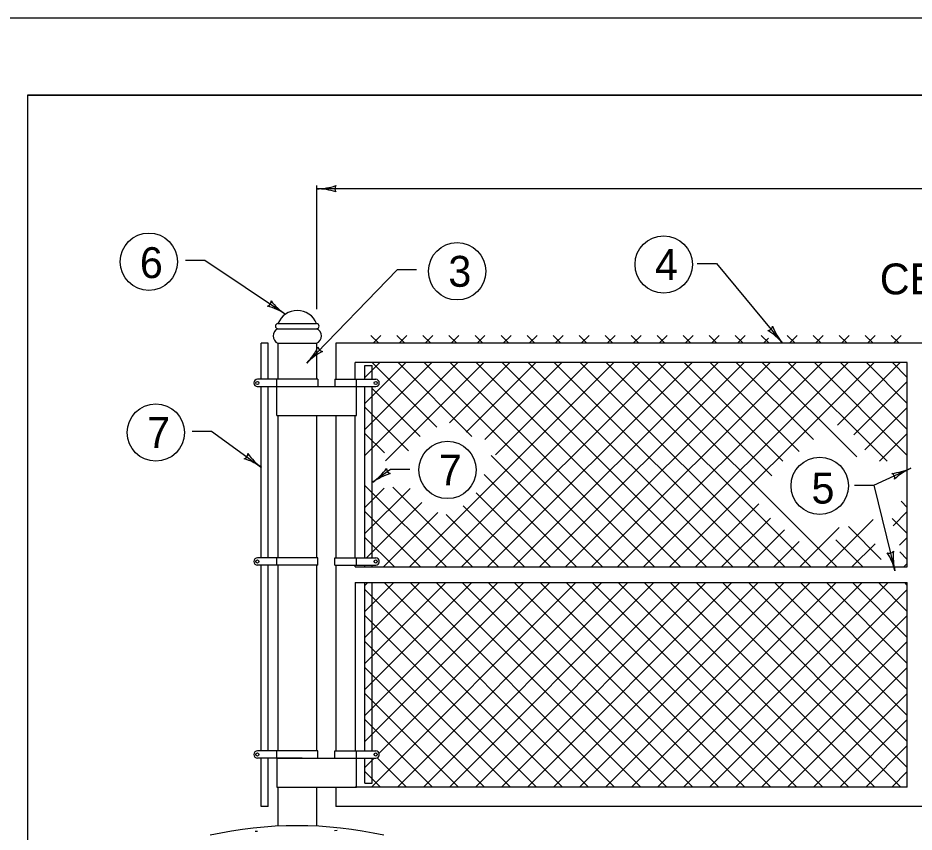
# Model space of a CAD drawing. Extents: x 997.6 to 1036.7, y 998.9 to 1022.7.
# Drawn here: x 1006.94 to 1012.74, y 1016.73 to 1022 of the extents above; entities that cross this region are included whole.
import ezdxf

# ---------------------------------------------------------------- set-up
doc = ezdxf.new("R2010")
doc.units = 0
for name, color, linetype in [('Level 1', 7, 'Continuous'), ('Level 10', 7, 'Continuous'), ('Level 11', 7, 'Continuous'), ('Level 14', 7, 'Continuous')]:
    doc.layers.add(name, color=color, linetype=linetype)

msp = doc.modelspace()

# ---------------------------------------------------------------- linework, layer by layer
at = {"layer": 'Level 1'}
for p, q in [((1008.8714, 1020.9153), (1008.8714, 1020.1146)), ((1016.0548, 1020.8932), (1008.8714, 1020.8932)), ((1008.022, 1020.4311), (1008.147, 1020.4311)), ((1008.147, 1020.4311), (1008.6695, 1020.0809)), ((1011.3346, 1020.4091), (1011.4596, 1020.4091)), ((1011.4596, 1020.4091), (1011.8879, 1019.8933)), ((1009.3929, 1020.3688), (1008.8083, 1019.7646)), ((1009.5179, 1020.3688), (1009.3929, 1020.3688)), ((1008.6214, 1020.0199), (1008.8714, 1020.0199)), ((1008.6214, 1019.9869), (1008.8714, 1019.9869)), ((1009.2233, 1019.9437), (1009.2738, 1019.8932)), ((1009.2374, 1019.8932), (1009.2879, 1019.9437)), ((1009.3918, 1019.9437), (1009.4423, 1019.8932)), ((1009.4058, 1019.8932), (1009.4563, 1019.9437)), ((1009.5603, 1019.9437), (1009.6108, 1019.8932)), ((1009.5743, 1019.8932), (1009.6248, 1019.9437)), ((1009.7287, 1019.9437), (1009.7792, 1019.8932)), ((1009.7428, 1019.8932), (1009.7933, 1019.9437)), ((1009.8972, 1019.9437), (1009.9477, 1019.8932)), ((1009.9112, 1019.8932), (1009.9617, 1019.9437)), ((1010.0656, 1019.9437), (1010.1161, 1019.8932)), ((1010.0797, 1019.8932), (1010.1302, 1019.9437)), ((1010.2341, 1019.9437), (1010.2846, 1019.8932)), ((1010.2481, 1019.8932), (1010.2986, 1019.9437)), ((1010.4025, 1019.9437), (1010.453, 1019.8932)), ((1010.4165, 1019.8932), (1010.467, 1019.9437)), ((1010.5709, 1019.9437), (1010.6214, 1019.8932)), ((1010.585, 1019.8932), (1010.6355, 1019.9437)), ((1010.7394, 1019.9437), (1010.7899, 1019.8932)), ((1010.7534, 1019.8932), (1010.8039, 1019.9437)), ((1010.9078, 1019.9437), (1010.9583, 1019.8932)), ((1010.9219, 1019.8932), (1010.9724, 1019.9437)), ((1011.0763, 1019.9437), (1011.1268, 1019.8932)), ((1011.0903, 1019.8932), (1011.1408, 1019.9437)), ((1011.2448, 1019.9437), (1011.2953, 1019.8932)), ((1011.2588, 1019.8932), (1011.3093, 1019.9437)), ((1011.4132, 1019.9437), (1011.4637, 1019.8932)), ((1011.4273, 1019.8932), (1011.4778, 1019.9437)), ((1011.5817, 1019.9437), (1011.6322, 1019.8932)), ((1011.5957, 1019.8932), (1011.6462, 1019.9437)), ((1011.7501, 1019.9437), (1011.8006, 1019.8932)), ((1011.7641, 1019.8932), (1011.7974, 1019.9265)), ((1011.9185, 1019.9437), (1011.969, 1019.8932)), ((1011.9325, 1019.8932), (1011.983, 1019.9437)), ((1012.087, 1019.9437), (1012.1375, 1019.8932)), ((1012.101, 1019.8932), (1012.1515, 1019.9437)), ((1012.2554, 1019.9437), (1012.3059, 1019.8932)), ((1012.2694, 1019.8932), (1012.3199, 1019.9437)), ((1012.4238, 1019.9437), (1012.4743, 1019.8932)), ((1012.4379, 1019.8932), (1012.4884, 1019.9437)), ((1012.5923, 1019.9437), (1012.6428, 1019.8932)), ((1012.6063, 1019.8932), (1012.6568, 1019.9437)), ((1008.512, 1019.6593), (1008.512, 1019.8932)), ((1008.5589, 1019.8932), (1008.512, 1019.8932)), ((1008.5589, 1019.6593), (1008.5589, 1019.8932)), ((1008.6214, 1019.8932), (1008.6214, 1019.6593)), ((1008.6214, 1019.8932), (1008.8714, 1019.8932)), ((1008.8714, 1019.8932), (1008.8714, 1019.6593)), ((1016.4964, 1019.8932), (1008.9964, 1019.8932)), ((1008.9964, 1019.8932), (1008.9964, 1019.6593)), ((1009.1214, 1019.6593), (1009.1214, 1019.7682)), ((1012.6957, 1019.7682), (1009.1214, 1019.7682)), ((1009.1839, 1019.6713), (1009.2808, 1019.7682)), ((1009.1839, 1019.5028), (1009.4493, 1019.7682)), ((1009.1839, 1019.3343), (1009.6178, 1019.7682)), ((1009.1839, 1019.1659), (1009.7862, 1019.7682)), ((1009.1839, 1019.6593), (1009.1839, 1019.7486)), ((1009.1839, 1019.7486), (1009.2308, 1019.7486)), ((1009.2304, 1019.7682), (1009.6493, 1019.3493)), ((1009.2308, 1019.6593), (1009.2308, 1019.7486)), ((1009.3174, 1019.1309), (1009.9547, 1019.7682)), ((1009.3988, 1019.7682), (1009.8773, 1019.2898)), ((1009.4727, 1018.4439), (1010.7969, 1019.7682)), ((1009.5673, 1019.7682), (1010.8916, 1018.4439)), ((1009.6411, 1018.4439), (1010.9653, 1019.7682)), ((1009.7324, 1019.3775), (1010.1231, 1019.7682)), ((1009.7358, 1019.7682), (1011.06, 1018.4439)), ((1009.8095, 1018.4439), (1011.1338, 1019.7682)), ((1009.8407, 1019.3173), (1010.2915, 1019.7682)), ((1009.9042, 1019.7682), (1011.2284, 1018.4439)), ((1009.9608, 1019.269), (1010.46, 1019.7682)), ((1009.978, 1018.4439), (1011.3023, 1019.7682)), ((1010.0307, 1019.1704), (1010.6284, 1019.7682)), ((1010.0727, 1019.7682), (1011.3969, 1018.4439)), ((1010.1464, 1018.4439), (1011.4707, 1019.7682)), ((1010.2411, 1019.7682), (1011.5653, 1018.4439)), ((1010.3148, 1018.4439), (1011.6391, 1019.7682)), ((1010.4096, 1019.7682), (1011.7338, 1018.4439)), ((1010.4833, 1018.4439), (1011.8075, 1019.7682)), ((1010.578, 1019.7682), (1011.9023, 1018.4439)), ((1010.6518, 1018.4439), (1011.976, 1019.7682)), ((1010.7464, 1019.7682), (1012.0707, 1018.4439)), ((1010.8202, 1018.4439), (1012.1444, 1019.7682)), ((1010.9149, 1019.7682), (1012.2392, 1018.4439)), ((1010.9887, 1018.4439), (1012.3129, 1019.7682)), ((1011.0833, 1019.7682), (1011.8181, 1019.0334)), ((1011.1571, 1018.4439), (1012.4813, 1019.7682)), ((1011.2518, 1019.7682), (1011.8903, 1019.1296)), ((1011.4203, 1019.7682), (1011.9967, 1019.1918)), ((1011.5887, 1019.7682), (1012.0883, 1019.2687)), ((1011.7572, 1019.7682), (1012.3692, 1019.1563)), ((1011.9256, 1019.7682), (1012.5645, 1019.1293)), ((1012.094, 1019.7682), (1012.6957, 1019.1665)), ((1012.2433, 1019.3618), (1012.6498, 1019.7682)), ((1012.2625, 1019.7682), (1012.6957, 1019.335)), ((1012.4309, 1019.7682), (1012.6957, 1019.5034)), ((1012.5993, 1019.7682), (1012.6957, 1019.6718)), ((1012.6957, 1018.4439), (1012.6957, 1019.7682)), ((1008.8789, 1019.6593), (1008.4885, 1019.6593)), ((1008.6139, 1019.6124), (1008.6139, 1019.6593)), ((1008.8789, 1019.6593), (1008.8789, 1019.6124)), ((1008.9889, 1019.6593), (1009.2543, 1019.6593)), ((1008.9889, 1019.6593), (1008.9889, 1019.6124)), ((1009.1289, 1019.6124), (1009.1289, 1019.6593)), ((1012.3497, 1019.2996), (1012.6957, 1019.6456)), ((1008.4875, 1019.6124), (1008.9964, 1019.6124)), ((1008.512, 1018.5028), (1008.512, 1019.6124)), ((1008.5589, 1018.5028), (1008.5589, 1019.6124)), ((1008.6139, 1019.4249), (1008.6139, 1019.6124)), ((1008.9889, 1019.6124), (1009.2543, 1019.6124)), ((1009.1289, 1019.4249), (1009.1289, 1019.6124)), ((1009.1839, 1018.5028), (1009.1839, 1019.6124)), ((1009.2308, 1018.5028), (1009.2308, 1019.6124)), ((1009.2308, 1019.5993), (1009.5411, 1019.2891)), ((1009.1839, 1019.4778), (1009.4664, 1019.1953)), ((1012.4219, 1019.2034), (1012.6957, 1019.4772)), ((1008.6139, 1019.4249), (1009.1289, 1019.4249)), ((1008.6214, 1019.4249), (1008.6214, 1018.5028)), ((1008.8714, 1019.4249), (1008.8714, 1018.5028)), ((1008.9964, 1019.4249), (1008.9964, 1018.5028)), ((1009.1214, 1018.5028), (1009.1214, 1019.4249)), ((1008.0652, 1019.3235), (1008.1902, 1019.3235)), ((1008.1902, 1019.3235), (1008.5158, 1019.0886)), ((1009.1839, 1019.3093), (1009.3103, 1019.183)), ((1012.5153, 1019.1284), (1012.6957, 1019.3088)), ((1010.002, 1019.1651), (1010.7231, 1018.4439)), ((1009.3498, 1019.0742), (1009.235, 1018.9927)), ((1009.4748, 1019.0742), (1009.3498, 1019.0742)), ((1012.4798, 1018.9747), (1012.7187, 1019.0831)), ((1009.9561, 1019.0425), (1010.5547, 1018.4439)), ((1009.1839, 1018.9724), (1009.7124, 1018.4439)), ((1009.1839, 1018.829), (1009.3081, 1018.9532)), ((1009.1839, 1018.6606), (1009.4763, 1018.9529)), ((1009.3651, 1018.9598), (1009.8808, 1018.4439)), ((1012.3548, 1018.9747), (1012.4798, 1018.9747)), ((1012.4798, 1018.9747), (1012.6158, 1018.4197)), ((1009.9054, 1018.9248), (1010.3863, 1018.4439)), ((1009.1946, 1018.5028), (1009.5533, 1018.8615)), ((1009.8212, 1018.8405), (1010.2178, 1018.4439)), ((1011.3255, 1018.4439), (1011.7343, 1018.8527)), ((1012.6558, 1018.8696), (1012.6957, 1018.8297)), ((1009.1839, 1018.804), (1009.544, 1018.4439)), ((1009.3042, 1018.4439), (1009.6567, 1018.7964)), ((1009.7106, 1018.7827), (1010.0493, 1018.4439)), ((1011.494, 1018.4439), (1011.8093, 1018.7593)), ((1012.5982, 1018.7587), (1012.6957, 1018.6612)), ((1012.6035, 1018.7112), (1012.6957, 1018.8033)), ((1011.9993, 1018.4439), (1012.255, 1018.6996)), ((1012.1678, 1018.4439), (1012.4743, 1018.7505)), ((1012.3149, 1018.7051), (1012.5272, 1018.4928)), ((1011.6624, 1018.4439), (1011.9018, 1018.6833)), ((1009.1839, 1018.6355), (1009.3755, 1018.4439)), ((1011.8308, 1018.4439), (1011.9953, 1018.6083)), ((1012.2325, 1018.619), (1012.4076, 1018.4439)), ((1012.3363, 1018.4439), (1012.4868, 1018.5945)), ((1012.6464, 1018.5857), (1012.6957, 1018.6349)), ((1012.6473, 1018.5412), (1012.6957, 1018.4928)), ((1008.8789, 1018.5028), (1008.4885, 1018.5028)), ((1008.6139, 1018.4559), (1008.6139, 1018.5028)), ((1008.8789, 1018.4559), (1008.8789, 1018.5028)), ((1008.9889, 1018.4559), (1008.9889, 1018.5028)), ((1008.9889, 1018.5028), (1009.2543, 1018.5028)), ((1009.1289, 1018.4559), (1009.1289, 1018.5028)), ((1012.6731, 1018.4439), (1012.6957, 1018.4665)), ((1008.8789, 1018.4559), (1008.4875, 1018.4559)), ((1008.512, 1017.2525), (1008.512, 1018.4559)), ((1008.5589, 1017.2525), (1008.5589, 1018.4559)), ((1008.6214, 1018.4559), (1008.6214, 1017.2525)), ((1008.8714, 1018.4559), (1008.8714, 1017.2525)), ((1008.9889, 1018.4559), (1009.2553, 1018.4559)), ((1008.9964, 1018.4559), (1008.9964, 1017.2525)), ((1009.1214, 1018.4439), (1009.1214, 1018.4559)), ((1009.1214, 1018.4439), (1012.6957, 1018.4439)), ((1009.1839, 1018.4439), (1009.1839, 1018.4559)), ((1009.2308, 1018.4439), (1009.2308, 1018.4559)), ((1009.1214, 1018.3424), (1009.1214, 1017.2525)), ((1009.1214, 1018.3424), (1012.6957, 1018.3424)), ((1009.1839, 1017.2525), (1009.1839, 1018.3424)), ((1009.1839, 1017.8183), (1009.708, 1018.3424)), ((1009.1839, 1017.6498), (1009.8765, 1018.3424)), ((1009.1839, 1017.4814), (1010.0449, 1018.3424)), ((1009.1839, 1017.313), (1010.2133, 1018.3424)), ((1009.1839, 1018.3237), (1009.2027, 1018.3424)), ((1009.1839, 1018.1552), (1009.3712, 1018.3424)), ((1009.1839, 1017.9868), (1009.5396, 1018.3424)), ((1009.1839, 1018.2987), (1010.4644, 1017.0182)), ((1009.226, 1017.0182), (1010.5503, 1018.3424)), ((1009.2308, 1017.2525), (1009.2308, 1018.3424)), ((1009.2763, 1017.237), (1010.3818, 1018.3424)), ((1009.3086, 1018.3424), (1010.6328, 1017.0182)), ((1009.3944, 1017.0182), (1010.7187, 1018.3424)), ((1009.477, 1018.3424), (1010.8013, 1017.0182)), ((1009.5629, 1017.0182), (1010.8872, 1018.3424)), ((1009.6455, 1018.3424), (1010.9698, 1017.0182)), ((1009.7313, 1017.0182), (1011.0556, 1018.3424)), ((1009.8139, 1018.3424), (1011.1382, 1017.0182)), ((1009.8998, 1017.0182), (1011.224, 1018.3424)), ((1009.9823, 1018.3424), (1011.3066, 1017.0182)), ((1010.0683, 1017.0182), (1011.3925, 1018.3424)), ((1010.1508, 1018.3424), (1011.4751, 1017.0182)), ((1010.2367, 1017.0182), (1011.5609, 1018.3424)), ((1010.3193, 1018.3424), (1011.6435, 1017.0182)), ((1010.4051, 1017.0182), (1011.7293, 1018.3424)), ((1010.4878, 1018.3424), (1011.812, 1017.0182)), ((1010.5736, 1017.0182), (1011.8978, 1018.3424)), ((1010.6562, 1018.3424), (1011.9804, 1017.0182)), ((1010.742, 1017.0182), (1012.0663, 1018.3424)), ((1010.8246, 1018.3424), (1012.1488, 1017.0182)), ((1010.9105, 1017.0182), (1012.2348, 1018.3424)), ((1010.9931, 1018.3424), (1012.3173, 1017.0182)), ((1011.0789, 1017.0182), (1012.4032, 1018.3424)), ((1011.1615, 1018.3424), (1012.4858, 1017.0182)), ((1011.2473, 1017.0182), (1012.5716, 1018.3424)), ((1011.3299, 1018.3424), (1012.6542, 1017.0182)), ((1011.4158, 1017.0182), (1012.6957, 1018.298)), ((1011.4984, 1018.3424), (1012.6957, 1017.1452)), ((1011.6668, 1018.3424), (1012.6957, 1017.3136)), ((1011.8353, 1018.3424), (1012.6957, 1017.4821)), ((1012.0038, 1018.3424), (1012.6957, 1017.6505)), ((1012.1722, 1018.3424), (1012.6957, 1017.8189)), ((1012.3407, 1018.3424), (1012.6957, 1017.9874)), ((1012.5091, 1018.3424), (1012.6957, 1018.1558)), ((1012.6775, 1018.3424), (1012.6957, 1018.3243)), ((1012.6957, 1017.0182), (1012.6957, 1018.3424)), ((1009.1839, 1018.1302), (1010.2959, 1017.0182)), ((1011.5843, 1017.0182), (1012.6957, 1018.1296)), ((1009.1839, 1017.9618), (1010.1275, 1017.0182)), ((1011.7527, 1017.0182), (1012.6957, 1017.9612)), ((1009.1839, 1017.7933), (1009.959, 1017.0182)), ((1011.9212, 1017.0182), (1012.6957, 1017.7927)), ((1009.1839, 1017.6248), (1009.7906, 1017.0182)), ((1012.0896, 1017.0182), (1012.6957, 1017.6243)), ((1009.1839, 1017.4564), (1009.6222, 1017.0182)), ((1012.2581, 1017.0182), (1012.6957, 1017.4558)), ((1008.8789, 1017.2525), (1008.4885, 1017.2525)), ((1008.6139, 1017.2057), (1008.6139, 1017.2525)), ((1008.8789, 1017.2057), (1008.8789, 1017.2525)), ((1008.9889, 1017.2057), (1008.9889, 1017.2525)), ((1008.9889, 1017.2525), (1009.2543, 1017.2525)), ((1009.1289, 1017.2057), (1009.1289, 1017.2525)), ((1012.4265, 1017.0182), (1012.6957, 1017.2873)), ((1008.7776, 1017.2057), (1008.4885, 1017.2057)), ((1008.512, 1016.8932), (1008.512, 1017.2057)), ((1008.5589, 1016.8932), (1008.5589, 1017.2057)), ((1008.6139, 1017.2057), (1008.6139, 1017.0182)), ((1008.6139, 1017.2057), (1009.1289, 1017.2057)), ((1008.9653, 1017.2057), (1009.2543, 1017.2057)), ((1009.1289, 1017.0182), (1009.1289, 1017.2057)), ((1009.1824, 1017.1431), (1009.245, 1017.2057)), ((1009.1839, 1017.0433), (1009.1839, 1017.2057)), ((1009.2308, 1017.0433), (1009.2308, 1017.2057)), ((1009.2641, 1017.2078), (1009.4537, 1017.0182)), ((1009.1824, 1017.121), (1009.2853, 1017.0182)), ((1012.5949, 1017.0182), (1012.6957, 1017.1189)), ((1008.6139, 1017.0182), (1009.1289, 1017.0182)), ((1008.6214, 1017.0182), (1008.6214, 1016.765)), ((1008.8714, 1017.0182), (1008.8714, 1016.765)), ((1008.9964, 1017.0182), (1008.9964, 1016.8932)), ((1012.6957, 1017.0182), (1009.1214, 1017.0182)), ((1009.1839, 1017.0433), (1009.2308, 1017.0433)), ((1008.5589, 1016.8932), (1008.512, 1016.8932)), ((1016.4964, 1016.8932), (1008.9964, 1016.8932))]:
    msp.add_line(p, q, dxfattribs=at)
for points in [[(1008.4888, 1016.7314), (1008.4728, 1016.7294)], [(1009.0043, 1016.7363), (1008.9883, 1016.7343)]]:
    msp.add_lwpolyline(points, dxfattribs=at)
for centre, radius in [((1007.7857, 1020.4209), 0.1856), ((1011.1187, 1020.4033), 0.1856), ((1009.7811, 1020.3587), 0.1856), ((1008.4885, 1019.6358), 0.0101), ((1009.2543, 1019.6358), 0.0101), ((1007.8306, 1019.3142), 0.1856), ((1009.7191, 1019.0721), 0.1856), ((1012.129, 1018.9695), 0.1856), ((1008.4885, 1018.4793), 0.0101), ((1009.2543, 1018.4793), 0.0101), ((1008.4885, 1017.2291), 0.0101), ((1009.2543, 1017.2291), 0.0101)]:
    msp.add_circle(centre, radius, dxfattribs=at)
for centre, radius, start, end in [((1008.8714, 1021.2841), 0.3909, 270, 288.66878), ((1009.0201, 1020.8931), 0.0313, 138.7746, 220.89129), ((1008.8714, 1021.2841), 0.3909, 269.98778, 270), ((1008.8714, 1020.5022), 0.3909, 71.34716, 89.99389), ((1008.546, 1020.1637), 0.0313, 284.94558, 7.06227), ((1008.8871, 1020.4057), 0.3909, 217.51814, 236.16487), ((1008.4519, 1019.7562), 0.3909, 56.17098, 74.83976), ((1008.7464, 1019.9708), 0.1343, 21.46418, 158.53582), ((1008.4519, 1019.7562), 0.3909, 56.15875, 56.17098), ((1008.6409, 1019.94), 0.0508, 112.61984, 247.38016), ((1008.6214, 1020.0034), 0.0165, 90, 270), ((1008.8714, 1020.0034), 0.0165, 270, 90), ((1008.8519, 1019.94), 0.0508, 292.61984, 67.38016), ((1011.793, 1020.0076), 0.0313, 268.47987, 350.59657), ((1011.5872, 1019.6435), 0.3909, 39.70528, 58.37406), ((1012.1887, 1020.143), 0.3909, 201.05243, 219.69916), ((1008.5274, 1020.0364), 0.3909, 315.9438, 334.61258), ((1008.9117, 1019.8714), 0.0313, 184.7184, 266.83509), ((1011.5872, 1019.6435), 0.3909, 39.69305, 39.70528), ((1009.0893, 1019.4927), 0.3909, 117.29096, 135.93769), ((1008.5274, 1020.0364), 0.3909, 315.93158, 315.9438), ((1008.4885, 1019.6358), 0.0234, 90, 270), ((1009.2543, 1019.6358), 0.0234, 270, 90), ((1008.3953, 1019.1756), 0.0313, 282.97015, 5.08684), ((1008.7445, 1019.4056), 0.3909, 215.54271, 234.18944), ((1008.2871, 1018.7715), 0.3909, 54.19555, 72.86433), ((1008.2871, 1018.7715), 0.3909, 54.18333, 54.19555), ((1009.0086, 1019.3114), 0.3909, 305.38388, 324.05266), ((1009.4614, 1018.6739), 0.3909, 106.73104, 125.37777), ((1009.3562, 1019.0787), 0.0313, 174.15848, 256.27517), ((1012.5571, 1019.4391), 0.3909, 275.75497, 294.4017), ((1012.5833, 1019.0217), 0.0313, 343.18241, 65.2991), ((1012.8802, 1018.7271), 0.3909, 114.40781, 133.07659), ((1012.8802, 1018.7271), 0.3909, 114.39558, 114.40781), ((1009.0086, 1019.3114), 0.3909, 305.37166, 305.38388), ((1012.5804, 1018.5641), 0.0313, 242.54333, 324.66003), ((1012.236, 1018.3266), 0.3909, 13.76874, 32.43752), ((1012.9955, 1018.5127), 0.3909, 175.11589, 193.76263), ((1008.4885, 1018.4793), 0.0234, 90, 270), ((1009.2543, 1018.4793), 0.0234, 270, 90), ((1012.236, 1018.3266), 0.3909, 13.75651, 13.76874), ((1008.4885, 1017.2291), 0.0234, 90, 270), ((1009.2543, 1017.2291), 0.0234, 270, 90), ((1008.7443, 1014.2057), 2.5625, 77.31962, 102.68038)]:
    msp.add_arc(centre, radius, start, end, dxfattribs=at)
at = {"layer": 'Level 10'}
for q in [(1035.5, 1021.5), (1007, 1000.5)]:
    msp.add_line((1007, 1021.5), q, dxfattribs=at)
at = {"layer": 'Level 11'}
msp.add_lwpolyline([(1007, 1000.5), (1035.5, 1000.5), (1035.5, 1021.5), (1007, 1021.5)], close=True, dxfattribs=at)
at = {"layer": 'Level 14'}
msp.add_line((1000, 1022), (1036, 1022), dxfattribs=at)

# ---------------------------------------------------------------- texts
at = {"layer": 'Level 1'}
for s, p in [('6', (1007.7273, 1020.3149)), ('4', (1011.062, 1020.3033)), ('3', (1009.7244, 1020.2587)), ('CENTER LOCKING DEVICE', (1012.5178, 1020.2094)), ('7', (1007.7739, 1019.2142)), ('7', (1009.6624, 1018.9721)), ('5', (1012.0754, 1018.8545))]:
    msp.add_text(s, height=0.2, dxfattribs=at).set_placement(p)

doc.saveas('drawing.dxf')
